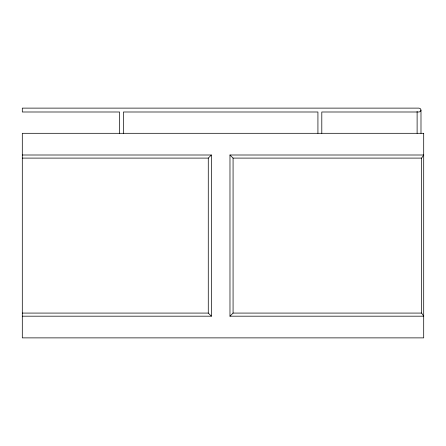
<?xml version="1.0" encoding="UTF-8"?>
<svg xmlns="http://www.w3.org/2000/svg" width="446" height="446" viewBox="0 0 446 446"><rect width="100%" height="100%" fill="white"/><g stroke="black" fill="none" stroke-linecap="round" stroke-linejoin="round"><path stroke-width="0.67" d="M119.55 133.304L119.55 111.996L22.3 111.996L22.3 108.122L419.05 108.122L420.422 108.69L420.991 110.056L420.422 111.428L419.05 111.996L321.8 111.996L321.8 133.304M421.632 158.101L423.7 155.002L229.974 155.002L229.974 316.181L423.7 316.181L421.632 313.081L421.632 158.101L233.074 158.101L229.974 155.002M22.3 158.101L208.276 158.101L211.376 155.002L211.376 316.181L22.3 316.181M229.974 316.181L233.074 313.081L421.632 313.081M22.3 155.002L211.376 155.002M22.3 313.081L208.276 313.081L211.376 316.181M420.991 110.056L420.991 133.304M417.116 111.428L417.116 133.304M317.926 133.304L317.926 111.996L123.425 111.996L123.425 133.304M233.074 158.101L233.074 313.081M208.276 158.101L208.276 313.081M423.7 133.304L22.3 133.304L22.3 337.878L423.7 337.878L423.7 133.304"/></g></svg>
